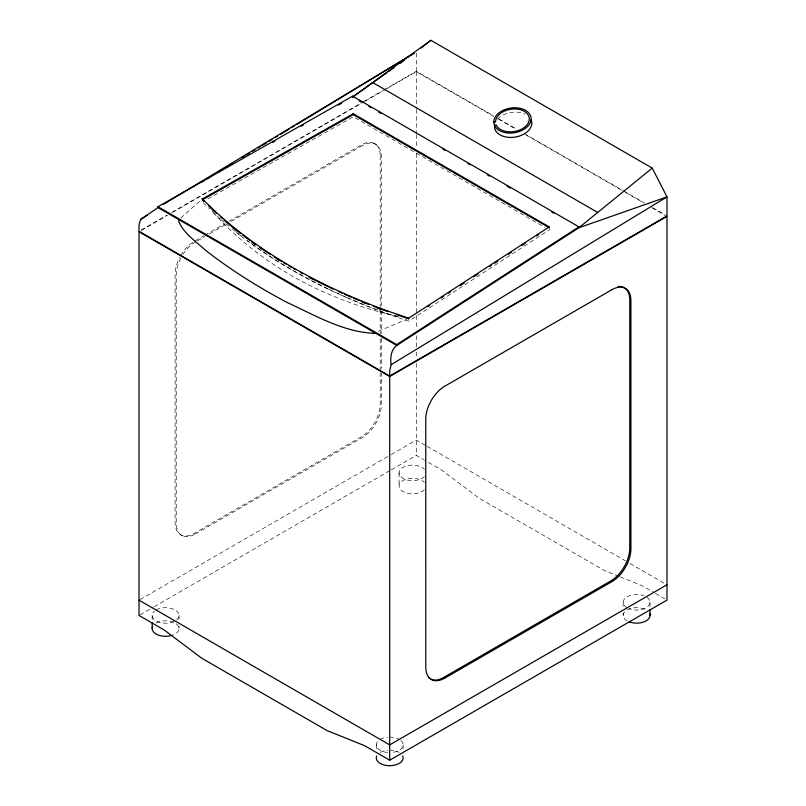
<?xml version="1.0" encoding="UTF-8"?>
<svg xmlns="http://www.w3.org/2000/svg" width="806" height="806" viewBox="0 0 806 806"><rect width="100%" height="100%" fill="white"/><g stroke="black" fill="none" stroke-linecap="round" stroke-linejoin="round"><path stroke-width="0.6" stroke-dasharray="4.03 3.02" d="M180.766 218.053L200.936 200.13M141.191 230.053L167.285 214.98M171.638 212.472L361.924 102.614M363.012 101.979L382.588 90.685M383.676 90.05L416.299 71.22L493.685 115.903M141.191 230.486L167.285 215.424M172.726 212.28L364.1 101.788M365.189 101.163L385.852 89.234M386.94 88.61L416.299 71.653L493.685 116.336M195.183 240.833L203.858 235.826M204.946 235.201L224.481 223.917M228.823 221.408L361.219 144.969A26.81 15.475 -60 0 1 380.231 155.85M197.399 240.863L204.996 236.48M209.338 233.972L225.62 224.572M231.05 221.438L362.357 145.634M195.233 534.056L362.357 437.567A26.81 15.475 -60 0 0 381.369 404.743L381.349 373.41M140.103 599.533L390.195 455.138M391.283 454.513L416.299 440.076L426.102 445.738M140.103 614.827L153.15 607.291M154.238 606.666L390.195 470.432M391.283 469.807L416.299 455.37L423.634 459.611M207.908 198.911L353.3 116.759L544.927 227.393M378.377 331.266L406.587 319.408M398.396 316.536C361.169 308.446 325.12 294.764 291.984 275.954L291.258 275.541C262.625 258.786 236.289 237.982 214.023 213.358M397.993 316.708L387.152 313.534A557.792 330.067 -1.3 0 1 366.69 305.776M619.089 576.421L604.309 570.477L478.966 498.108L441.456 469.898L424.681 460.216M620.227 576.884L641.818 585.579L654.401 592.843M499.126 119.046L516.565 129.111M524.202 133.514L622.292 190.156M623.381 190.78L644.095 202.739M652.81 207.777L664.799 214.698M498.037 118.855L515.477 128.92M526.378 135.217L624.469 191.848M625.567 192.483L644.095 203.172M651.722 207.585L666.985 216.391M374.649 143.619L375.787 144.274M427.19 446.363L625.567 560.895M629.919 563.414L664.799 583.544M655.449 593.448L664.879 598.888M180.665 534.751L181.803 535.406M232.219 228.975L242.596 237.236M203.344 202.87L209.671 209.006M212.079 211.192L214.497 214.003M549.229 227.745L549.279 229.901L408.743 321.221L387.736 314.028A557.651 329.986 -1.3 0 1 348.514 298.421M650.029 602.294L650.029 607.059M623.169 602.294L623.169 608.258M623.169 613.023L623.169 615.411M416.299 53.105L416.299 71.22M416.299 71.653L416.299 108.125M416.299 109.384L416.299 133.272M416.299 134.531L416.299 148.354M416.299 153.392L416.299 314.33M416.299 315.589L416.299 329.422M416.299 335.709L416.299 347.023M416.299 352.061L416.299 358.348M416.299 363.375L416.299 455.37M403.131 744.835L403.131 750.799M399.071 472.91L399.071 486.028M381.349 305.706L381.349 156.515A26.81 15.475 -60 0 0 362.357 145.654M381.349 310.723L381.349 333.291M381.349 338.308L381.349 368.392M380.21 155.86L380.21 308.809M380.21 310.068L380.21 333.885M380.21 338.903L380.21 371.495M380.21 372.755L380.21 404.088A26.81 15.475 -60 0 1 361.219 436.882L194.095 533.401A26.81 15.475 -60 0 1 175.083 522.52L175.104 274.282A26.81 15.475 -60 0 1 179.657 257.457M376.281 744.835L376.281 750.799M179.033 615.452L179.033 620.217M179.033 626.181L179.033 628.569M152.173 615.452L152.173 621.416M180.665 255.613A26.81 15.475 -60 0 1 193.168 242.042M180.796 258.111A26.81 15.475 -60 0 0 176.222 274.947L176.242 523.165A26.81 15.475 -60 0 0 195.233 534.035M182.902 254.474A26.81 15.475 -60 0 1 195.233 242.143M380.21 752.461A13.43 7.758 0 0 1 387.615 750.285M389.701 750.195A13.43 7.758 0 0 1 399.202 752.461M400.874 740.533A13.43 7.758 0 0 1 390.749 752.562M387.615 752.492A13.43 7.758 0 0 1 378.538 740.533M380.21 739.354A13.43 7.758 0 0 1 387.615 737.178M389.701 737.087A13.43 7.758 0 0 1 399.202 739.354M627.098 620.892A13.43 7.758 0 0 1 627.098 609.92A13.43 7.758 0 0 1 646.09 609.92M646.966 597.367A13.43 7.758 0 0 1 646.553 607.502A13.43 7.758 0 0 1 629.133 608.742M627.098 607.774A13.43 7.758 0 0 1 626.212 597.377A13.43 7.758 0 0 1 644.054 595.846M364.453 304.88A557.792 330.067 -1.3 0 1 328.717 289.163M327.599 288.629A557.792 330.067 -1.3 0 1 247.331 240.752M424.349 489.675A13.43 7.758 0 0 1 403.977 492.023A13.43 7.758 0 0 1 403.977 480.033A13.43 7.758 0 0 1 424.349 482.371M424.349 476.558A13.43 7.758 0 0 1 403.977 478.905A13.43 7.758 0 0 1 403.977 466.916A13.43 7.758 0 0 1 424.349 469.263M497.514 119.217A18.8 12.483 -8.9 0 1 525.341 114.22M347.436 297.948A557.651 329.986 -1.3 0 1 310.743 280.327M309.665 279.763A557.651 329.986 -1.3 0 1 236.329 232.37M228.703 226.164A557.651 329.986 -1.3 0 1 224.995 223.02M224.078 222.234A557.651 329.986 -1.3 0 1 221.348 219.857M220.441 219.051A557.651 329.986 -1.3 0 1 215.111 214.245M156.112 623.078A13.43 7.758 0 0 1 176.393 623.945A13.43 7.758 0 0 1 171.93 635.41M156.112 609.971A13.43 7.758 0 0 1 175.104 609.971A13.43 7.758 0 0 1 175.104 620.932M174.136 621.446A13.43 7.758 0 0 1 156.596 621.204A13.43 7.758 0 0 1 154.44 611.15"/><path stroke-width="1.21" d="M178.932 219.685L178.821 221.69C184.221 233.941 196.06 241.548 205.601 250.313C231.06 270.262 258.645 287.349 287.188 302.512C315.337 315.398 344.091 332.677 375.818 333.352M391.162 364.685L389.701 370.488L389.701 376.039L139.015 231.302L139.015 225.751A20.21 11.667 -60 0 1 140.576 219.635L157.996 207.595L157.976 206.739L352.554 96.176L578.91 226.869L578.93 227.725L396.764 345.442C390.91 349.794 390.084 357.975 391.162 364.685L666.985 196.876L652.225 168.101L430.867 40.3L352.575 97.042L352.554 96.176M652.225 168.101L578.93 227.725L666.985 196.876L666.985 215.958L389.701 376.039M421.155 48.028L430.867 40.3M352.575 97.042L386.961 72.681M388.986 71.24L394.043 67.664M400.108 63.362L404.159 60.49M387.676 311.005L408.682 318.199L549.208 226.889L353.24 113.737L202.377 198.981M427.573 306.794L429.669 305.434M441.214 297.938L443.31 296.578M448.549 293.162L450.645 291.802M460.085 285.667L464.286 282.946M473.716 276.811L477.918 274.09M489.454 266.585L491.549 265.224M494.693 263.179L497.846 261.134M508.334 254.323L511.478 252.278M521.966 245.467L525.109 243.422M536.645 235.926L538.74 234.566M157.996 207.595L396.764 345.442L396.743 344.585L578.91 226.869M140.778 219.131L147.236 215.212M202.125 181.894L204.281 180.594M207.505 178.63L209.661 177.32M218.275 172.101L221.499 170.137M224.723 168.182L226.879 166.872M230.113 164.908L232.259 163.608M241.951 157.724L244.097 156.414M246.253 155.115L249.477 153.15M252.711 151.196L254.857 149.886M258.091 147.921L260.247 146.621M262.393 145.312L266.695 142.702M268.851 141.393L272.085 139.428M275.309 137.473L277.466 136.164M280.69 134.209L289.304 128.98M291.45 127.67L294.684 125.716M296.83 124.406L414.143 53.196L163.386 204.351M408.249 318.692L396.481 314.541M389.701 376.473L666.985 216.391L666.985 600.107L389.701 760.189L364.544 745.661L327.035 730.558L201.691 658.19L164.182 629.98L139.015 615.452L139.015 231.745L389.701 376.473L389.701 760.189M611.905 289.707L444.781 386.195A26.81 15.475 -60 0 0 425.77 419.019L425.79 667.247A26.81 15.475 -60 0 0 444.781 678.108M444.781 678.128L611.905 581.64A26.81 15.475 -60 0 0 630.917 548.815L630.897 300.598A26.81 15.475 -60 0 0 611.905 289.727M666.985 584.803L389.701 744.895L139.015 600.158M272.781 142.38L274.967 141.141M301.192 126.24L303.378 124.99M338.359 105.123L341.643 103.259M202.387 199.838L204.12 201.49L202.387 199.838L353.26 114.603L549.229 227.745L549.208 226.889M372.725 333.644L374.981 332.687M494.431 125.313L496.143 124.849A17.007 11.294 -8.9 0 0 523.376 128.134A17.007 11.294 -8.9 0 0 519.467 109.485A17.007 11.294 -8.9 0 0 495.539 121.958L493.756 122.119L494.431 125.313A18.8 12.483 -8.9 0 0 524.535 128.95A18.8 12.483 -8.9 0 0 520.213 108.326A18.8 12.483 -8.9 0 0 493.756 122.119M372.614 82.514L597.689 212.462M359.103 100.81L361.279 102.07M368.896 106.473L371.072 107.722M378.689 112.125L380.865 113.374M442.897 149.191L445.073 150.45M467.923 163.638L470.1 164.898M487.519 174.952L489.695 176.212M507.105 186.257L510.369 188.151M551.717 212.018L553.893 213.278M157.976 206.739L396.743 344.585M216.351 213.197L212.764 209.792M220.864 217.157L222.668 218.738M201.853 198.437L215.021 211.232M208.714 205.973L214.497 211.454M408.682 318.199L408.702 319.065M353.24 113.737L353.26 114.603M650.029 609.447L650.029 615.411M152.173 622.605L152.173 628.569M618.031 286.523A26.81 15.475 -60 0 1 629.778 299.923L629.758 548.171A26.81 15.475 -60 0 1 610.767 580.955L443.643 677.473A26.81 15.475 -60 0 1 428.57 677.624M402.678 755.937A13.43 7.758 0 0 1 389.701 765.7A13.43 7.758 0 0 1 376.734 755.937M649.565 613.396A13.43 7.758 0 0 1 644.417 621.708A13.43 7.758 0 0 1 629.133 621.849M387.152 311.348A557.641 329.976 -1.3 0 1 373.44 306.23M368.936 304.466A557.641 329.976 -1.3 0 1 361.108 301.323M358.892 300.416A557.641 329.976 -1.3 0 1 353.381 298.099M351.184 297.162A557.641 329.976 -1.3 0 1 347.91 295.752M346.832 295.278A557.641 329.976 -1.3 0 1 344.535 294.261M342.248 293.243A557.641 329.976 -1.3 0 1 338.832 291.701M333.19 289.092A557.641 329.976 -1.3 0 1 328.717 286.976M327.609 286.442A557.641 329.976 -1.3 0 1 309.071 277.093M302.693 273.677A557.641 329.976 -1.3 0 1 300.588 272.519M295.379 269.607A557.641 329.976 -1.3 0 1 293.313 268.438M291.258 267.249A557.641 329.976 -1.3 0 1 289.082 265.99M285.848 264.086A557.641 329.976 -1.3 0 1 283.712 262.806M281.576 261.517A557.641 329.976 -1.3 0 1 274.221 256.953M270.091 254.303A557.641 329.976 -1.3 0 1 260.973 248.248M256.026 244.833A557.641 329.976 -1.3 0 1 252.127 242.062M250.203 240.672A557.641 329.976 -1.3 0 1 247.331 238.576M244.49 236.46A557.641 329.976 -1.3 0 1 242.616 235.04M240.631 233.518A557.641 329.976 -1.3 0 1 233.811 228.148M531.124 119.882A18.8 12.483 -8.9 0 1 515.679 137A18.8 12.483 -8.9 0 1 494.441 126.471M380.825 309.323A557.651 329.986 -1.3 0 1 377.399 308.043M366.125 303.65A557.651 329.986 -1.3 0 1 362.781 302.29M312.839 279.289A557.651 329.986 -1.3 0 1 310.693 278.171M278.957 260.086A557.651 329.986 -1.3 0 1 276.861 258.786M261.527 248.772A557.651 329.986 -1.3 0 1 259.532 247.412M255.593 244.661A557.651 329.986 -1.3 0 1 251.714 241.891M246.928 238.385A557.651 329.986 -1.3 0 1 245.034 236.974M237.256 230.99A557.651 329.986 -1.3 0 1 235.322 229.448M233.397 227.897A557.651 329.986 -1.3 0 1 224.028 220.078M387.686 310.995A557.651 329.986 -1.3 0 1 215.041 211.222M170.741 635.722A13.43 7.758 0 0 1 156.747 634.393A13.43 7.758 0 0 1 152.636 626.554"/></g></svg>
